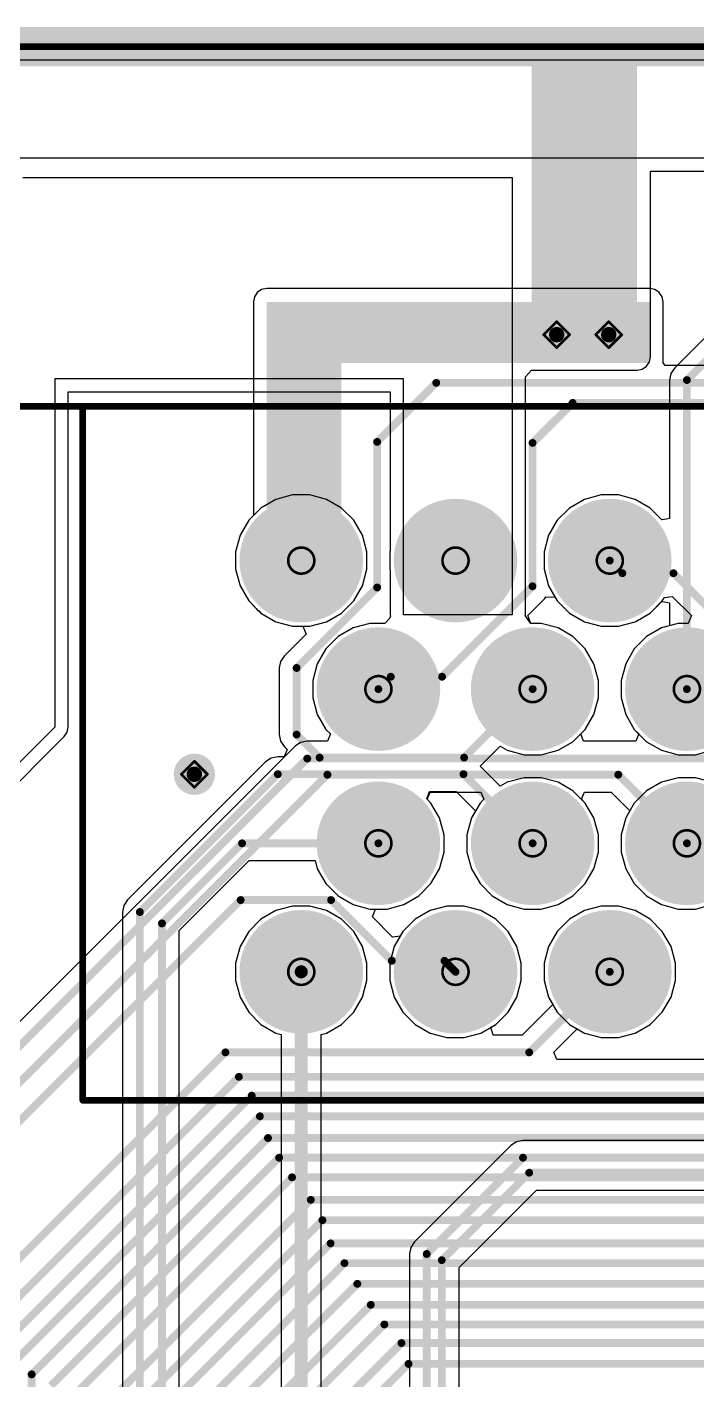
# Model space of a CAD drawing. Header units: inches. Extents: x -31 to 249, y -28 to 261.
# Drawn here: x 9.47 to 22.5, y 62.77 to 89.09 of the extents above; entities that cross this region are included whole.
import ezdxf

# ---------------------------------------------------------------- set-up
doc = ezdxf.new("R2010")
doc.units = ezdxf.units.IN
for name, color, linetype in [('Board Outline', 216, 'Continuous'), ('Bottom Layer', 5, 'Continuous'), ('Bottom Solder', 6, 'Continuous'), ('Drill Drawing', 1, 'Continuous'), ('Mechanical 15', 56, 'Continuous'), ('Multi-Layer', 9, 'Continuous'), ('Pad Holes', 156, 'Continuous'), ('Top Layer', 1, 'Continuous'), ('Top Overlay', 2, 'Continuous'), ('Top Paste', 8, 'Continuous'), ('Top Solder', 216, 'Continuous'), ('Via Holes', 16, 'Continuous')]:
    doc.layers.add(name, color=color, linetype=linetype)

# ---------------------------------------------------------------- blocks, each defined once
blk = doc.blocks.new('CS1C470M_CRD54_9')
at = {"layer": 'Top Layer'}
for points in [[(-3.5, 0.55), (-0.7, 0.55), (-0.7, -0.55), (-3.5, -0.55)], [(0.7, 0.55), (3.5, 0.55), (3.5, -0.55), (0.7, -0.55)]]:
    blk.add_hatch(color=1, dxfattribs=at).paths.add_polyline_path(points)
at = {"layer": 'Top Paste'}
for points in [[(-3.5, 0.55), (-0.7, 0.55), (-0.7, -0.55), (-3.5, -0.55)], [(0.7, 0.55), (3.5, 0.55), (3.5, -0.55), (0.7, -0.55)]]:
    blk.add_hatch(color=8, dxfattribs=at).paths.add_polyline_path(points)
at = {"layer": 'Top Solder'}
for points in [[(-3.551, 0.601), (-0.649, 0.601), (-0.649, -0.601), (-3.551, -0.601)], [(0.649, 0.601), (3.551, 0.601), (3.551, -0.601), (0.649, -0.601)]]:
    blk.add_hatch(color=216, dxfattribs=at).paths.add_polyline_path(points)
at = {"layer": 'Mechanical 15'}
for p, q in [((-1.896, 0.48), (-2.04, 0.48)), ((-2.04, 0.48), (-2.04, -0.48)), ((-1.896, -0.48), (-1.896, 0.48)), ((-1.68, 0.072), (-2.256, 0.072)), ((-2.256, 0.072), (-2.256, -0.072)), ((-1.68, -0.072), (-1.68, 0.072)), ((1.68, 0.072), (2.256, 0.072)), ((1.68, -0.072), (1.68, 0.072)), ((2.256, 0.072), (2.256, -0.072)), ((-2.256, -0.072), (-1.68, -0.072)), ((2.256, -0.072), (1.68, -0.072)), ((-2.04, -0.48), (-1.896, -0.48))]:
    blk.add_line(p, q, dxfattribs=at)
at = {"layer": 'Top Overlay', "const_width": 0.127}
for points in [[(-1.349, 2.649), (-2.659, 1.341)], [(-1.349, 2.649), (2.659, 2.649)], [(2.659, 2.649), (2.659, 0.607)], [(-2.659, 1.341), (-2.659, 0.607)], [(-3.116, 1.194), (-3.116, 0.737)], [(-3.344, 0.965), (-2.887, 0.965)], [(-2.659, -0.607), (-2.659, -1.331)], [(2.649, -0.607), (2.649, -2.619)], [(-2.659, -1.331), (-1.372, -2.619)], [(-1.372, -2.619), (2.649, -2.619)]]:
    blk.add_lwpolyline(points, dxfattribs=at)
at = {"layer": 'Top Overlay', "const_width": 0.0635}
for points in [[(-1.38, 2.649, 1), (-1.317, 2.649, 1)], [(-1.38, 2.649, 1), (-1.317, 2.649, 1)], [(2.628, 2.649, 1), (2.691, 2.649, 1)], [(2.628, 2.649, 1), (2.691, 2.649, 1)], [(-2.691, 1.341, 1), (-2.628, 1.341, 1)], [(-2.691, 1.341, 1), (-2.628, 1.341, 1)], [(-3.148, 1.194, 1), (-3.084, 1.194, 1)], [(-3.376, 0.965, 1), (-3.313, 0.965, 1)], [(-3.148, 0.737, 1), (-3.084, 0.737, 1)], [(-2.919, 0.965, 1), (-2.855, 0.965, 1)], [(-2.691, 0.607, 1), (-2.628, 0.607, 1)], [(2.628, 0.607, 1), (2.691, 0.607, 1)], [(-2.691, -0.607, 1), (-2.628, -0.607, 1)], [(2.617, -0.607, 1), (2.681, -0.607, 1)], [(-2.691, -1.331, 1), (-2.628, -1.331, 1)], [(-2.691, -1.331, 1), (-2.628, -1.331, 1)], [(-1.403, -2.619, 1), (-1.34, -2.619, 1)], [(-1.403, -2.619, 1), (-1.34, -2.619, 1)], [(2.617, -2.619, 1), (2.681, -2.619, 1)], [(2.617, -2.619, 1), (2.681, -2.619, 1)]]:
    blk.add_lwpolyline(points, format="xyb", close=True, dxfattribs=at)
blk = doc.blocks.new('6437288_3_41')
at = {"layer": 'Bottom Layer'}
h = blk.add_hatch(color=5, dxfattribs=at)
edge = h.paths.add_edge_path()
edge.add_arc((22.25, 7.25), 1.1, 0, 360)
h = blk.add_hatch(color=5, dxfattribs=at)
edge = h.paths.add_edge_path()
edge.add_arc((25.25, 7.25), 1.1, 0, 360)
h = blk.add_hatch(color=5, dxfattribs=at)
edge = h.paths.add_edge_path()
edge.add_arc((28.25, 7.25), 1.1, 0, 360)
h = blk.add_hatch(color=5, dxfattribs=at)
edge = h.paths.add_edge_path()
edge.add_arc((20.75, 4.75), 1.1, 0, 360)
h = blk.add_hatch(color=5, dxfattribs=at)
edge = h.paths.add_edge_path()
edge.add_arc((23.75, 4.75), 1.1, 0, 360)
h = blk.add_hatch(color=5, dxfattribs=at)
edge = h.paths.add_edge_path()
edge.add_arc((26.75, 4.75), 1.1, 0, 360)
h = blk.add_hatch(color=5, dxfattribs=at)
edge = h.paths.add_edge_path()
edge.add_arc((20.75, 1.75), 1.1, 0, 360)
h = blk.add_hatch(color=5, dxfattribs=at)
edge = h.paths.add_edge_path()
edge.add_arc((23.75, 1.75), 1.1, 0, 360)
h = blk.add_hatch(color=5, dxfattribs=at)
edge = h.paths.add_edge_path()
edge.add_arc((26.75, 1.75), 1.1, 0, 360)
h = blk.add_hatch(color=5, dxfattribs=at)
edge = h.paths.add_edge_path()
edge.add_arc((22.25, -0.75), 1.1, 0, 360)
h = blk.add_hatch(color=5, dxfattribs=at)
edge = h.paths.add_edge_path()
edge.add_arc((25.25, -0.75), 1.1, 0, 360)
h = blk.add_hatch(color=5, dxfattribs=at)
edge = h.paths.add_edge_path()
edge.add_arc((28.25, -0.75), 1.1, 0, 360)
at = {"layer": 'Bottom Solder'}
h = blk.add_hatch(color=6, dxfattribs=at)
edge = h.paths.add_edge_path()
edge.add_arc((22.25, 7.25), 1.202, 0, 360)
h = blk.add_hatch(color=6, dxfattribs=at)
edge = h.paths.add_edge_path()
edge.add_arc((25.25, 7.25), 1.202, 0, 360)
h = blk.add_hatch(color=6, dxfattribs=at)
edge = h.paths.add_edge_path()
edge.add_arc((28.25, 7.25), 1.202, 0, 360)
h = blk.add_hatch(color=6, dxfattribs=at)
edge = h.paths.add_edge_path()
edge.add_arc((20.75, 4.75), 1.202, 0, 360)
h = blk.add_hatch(color=6, dxfattribs=at)
edge = h.paths.add_edge_path()
edge.add_arc((23.75, 4.75), 1.202, 0, 360)
h = blk.add_hatch(color=6, dxfattribs=at)
edge = h.paths.add_edge_path()
edge.add_arc((26.75, 4.75), 1.202, 0, 360)
h = blk.add_hatch(color=6, dxfattribs=at)
edge = h.paths.add_edge_path()
edge.add_arc((20.75, 1.75), 1.202, 0, 360)
h = blk.add_hatch(color=6, dxfattribs=at)
edge = h.paths.add_edge_path()
edge.add_arc((23.75, 1.75), 1.202, 0, 360)
h = blk.add_hatch(color=6, dxfattribs=at)
edge = h.paths.add_edge_path()
edge.add_arc((26.75, 1.75), 1.202, 0, 360)
h = blk.add_hatch(color=6, dxfattribs=at)
edge = h.paths.add_edge_path()
edge.add_arc((22.25, -0.75), 1.202, 0, 360)
h = blk.add_hatch(color=6, dxfattribs=at)
edge = h.paths.add_edge_path()
edge.add_arc((25.25, -0.75), 1.202, 0, 360)
h = blk.add_hatch(color=6, dxfattribs=at)
edge = h.paths.add_edge_path()
edge.add_arc((28.25, -0.75), 1.202, 0, 360)
at = {"layer": 'Multi-Layer'}
h = blk.add_hatch(color=9, dxfattribs=at)
edge = h.paths.add_edge_path()
edge.add_arc((22.25, 7.25), 1.1, 0, 360)
h = blk.add_hatch(color=9, dxfattribs=at)
edge = h.paths.add_edge_path()
edge.add_arc((25.25, 7.25), 1.1, 0, 360)
h = blk.add_hatch(color=9, dxfattribs=at)
edge = h.paths.add_edge_path()
edge.add_arc((28.25, 7.25), 1.1, 0, 360)
h = blk.add_hatch(color=9, dxfattribs=at)
edge = h.paths.add_edge_path()
edge.add_arc((20.75, 4.75), 1.1, 0, 360)
h = blk.add_hatch(color=9, dxfattribs=at)
edge = h.paths.add_edge_path()
edge.add_arc((23.75, 4.75), 1.1, 0, 360)
h = blk.add_hatch(color=9, dxfattribs=at)
edge = h.paths.add_edge_path()
edge.add_arc((26.75, 4.75), 1.1, 0, 360)
h = blk.add_hatch(color=9, dxfattribs=at)
edge = h.paths.add_edge_path()
edge.add_arc((20.75, 1.75), 1.1, 0, 360)
h = blk.add_hatch(color=9, dxfattribs=at)
edge = h.paths.add_edge_path()
edge.add_arc((23.75, 1.75), 1.1, 0, 360)
h = blk.add_hatch(color=9, dxfattribs=at)
edge = h.paths.add_edge_path()
edge.add_arc((26.75, 1.75), 1.1, 0, 360)
h = blk.add_hatch(color=9, dxfattribs=at)
edge = h.paths.add_edge_path()
edge.add_arc((22.25, -0.75), 1.1, 0, 360)
h = blk.add_hatch(color=9, dxfattribs=at)
edge = h.paths.add_edge_path()
edge.add_arc((25.25, -0.75), 1.1, 0, 360)
h = blk.add_hatch(color=9, dxfattribs=at)
edge = h.paths.add_edge_path()
edge.add_arc((28.25, -0.75), 1.1, 0, 360)
at = {"layer": 'Pad Holes'}
h = blk.add_hatch(color=7, dxfattribs=at)
edge = h.paths.add_edge_path()
edge.add_arc((22.25, 7.25), 0.65, 0, 360)
h = blk.add_hatch(color=7, dxfattribs=at)
edge = h.paths.add_edge_path()
edge.add_arc((25.25, 7.25), 0.65, 0, 360)
h = blk.add_hatch(color=7, dxfattribs=at)
edge = h.paths.add_edge_path()
edge.add_arc((28.25, 7.25), 0.65, 0, 360)
h = blk.add_hatch(color=7, dxfattribs=at)
edge = h.paths.add_edge_path()
edge.add_arc((20.75, 4.75), 0.65, 0, 360)
h = blk.add_hatch(color=7, dxfattribs=at)
edge = h.paths.add_edge_path()
edge.add_arc((23.75, 4.75), 0.65, 0, 360)
h = blk.add_hatch(color=7, dxfattribs=at)
edge = h.paths.add_edge_path()
edge.add_arc((26.75, 4.75), 0.65, 0, 360)
h = blk.add_hatch(color=7, dxfattribs=at)
edge = h.paths.add_edge_path()
edge.add_arc((20.75, 1.75), 0.65, 0, 360)
h = blk.add_hatch(color=7, dxfattribs=at)
edge = h.paths.add_edge_path()
edge.add_arc((23.75, 1.75), 0.65, 0, 360)
h = blk.add_hatch(color=7, dxfattribs=at)
edge = h.paths.add_edge_path()
edge.add_arc((26.75, 1.75), 0.65, 0, 360)
h = blk.add_hatch(color=7, dxfattribs=at)
edge = h.paths.add_edge_path()
edge.add_arc((22.25, -0.75), 0.65, 0, 360)
h = blk.add_hatch(color=7, dxfattribs=at)
edge = h.paths.add_edge_path()
edge.add_arc((25.25, -0.75), 0.65, 0, 360)
h = blk.add_hatch(color=7, dxfattribs=at)
edge = h.paths.add_edge_path()
edge.add_arc((28.25, -0.75), 0.65, 0, 360)
at = {"layer": 'Top Layer'}
h = blk.add_hatch(color=1, dxfattribs=at)
edge = h.paths.add_edge_path()
edge.add_arc((22.25, 7.25), 1.1, 0, 360)
h = blk.add_hatch(color=1, dxfattribs=at)
edge = h.paths.add_edge_path()
edge.add_arc((25.25, 7.25), 1.1, 0, 360)
h = blk.add_hatch(color=1, dxfattribs=at)
edge = h.paths.add_edge_path()
edge.add_arc((28.25, 7.25), 1.1, 0, 360)
h = blk.add_hatch(color=1, dxfattribs=at)
edge = h.paths.add_edge_path()
edge.add_arc((20.75, 4.75), 1.1, 0, 360)
h = blk.add_hatch(color=1, dxfattribs=at)
edge = h.paths.add_edge_path()
edge.add_arc((23.75, 4.75), 1.1, 0, 360)
h = blk.add_hatch(color=1, dxfattribs=at)
edge = h.paths.add_edge_path()
edge.add_arc((26.75, 4.75), 1.1, 0, 360)
h = blk.add_hatch(color=1, dxfattribs=at)
edge = h.paths.add_edge_path()
edge.add_arc((20.75, 1.75), 1.1, 0, 360)
h = blk.add_hatch(color=1, dxfattribs=at)
edge = h.paths.add_edge_path()
edge.add_arc((23.75, 1.75), 1.1, 0, 360)
h = blk.add_hatch(color=1, dxfattribs=at)
edge = h.paths.add_edge_path()
edge.add_arc((26.75, 1.75), 1.1, 0, 360)
h = blk.add_hatch(color=1, dxfattribs=at)
edge = h.paths.add_edge_path()
edge.add_arc((22.25, -0.75), 1.1, 0, 360)
h = blk.add_hatch(color=1, dxfattribs=at)
edge = h.paths.add_edge_path()
edge.add_arc((25.25, -0.75), 1.1, 0, 360)
h = blk.add_hatch(color=1, dxfattribs=at)
edge = h.paths.add_edge_path()
edge.add_arc((28.25, -0.75), 1.1, 0, 360)
at = {"layer": 'Top Solder'}
h = blk.add_hatch(color=216, dxfattribs=at)
edge = h.paths.add_edge_path()
edge.add_arc((22.25, 7.25), 1.202, 0, 360)
h = blk.add_hatch(color=216, dxfattribs=at)
edge = h.paths.add_edge_path()
edge.add_arc((25.25, 7.25), 1.202, 0, 360)
h = blk.add_hatch(color=216, dxfattribs=at)
edge = h.paths.add_edge_path()
edge.add_arc((28.25, 7.25), 1.202, 0, 360)
h = blk.add_hatch(color=216, dxfattribs=at)
edge = h.paths.add_edge_path()
edge.add_arc((20.75, 4.75), 1.202, 0, 360)
h = blk.add_hatch(color=216, dxfattribs=at)
edge = h.paths.add_edge_path()
edge.add_arc((23.75, 4.75), 1.202, 0, 360)
h = blk.add_hatch(color=216, dxfattribs=at)
edge = h.paths.add_edge_path()
edge.add_arc((26.75, 4.75), 1.202, 0, 360)
h = blk.add_hatch(color=216, dxfattribs=at)
edge = h.paths.add_edge_path()
edge.add_arc((20.75, 1.75), 1.202, 0, 360)
h = blk.add_hatch(color=216, dxfattribs=at)
edge = h.paths.add_edge_path()
edge.add_arc((23.75, 1.75), 1.202, 0, 360)
h = blk.add_hatch(color=216, dxfattribs=at)
edge = h.paths.add_edge_path()
edge.add_arc((26.75, 1.75), 1.202, 0, 360)
h = blk.add_hatch(color=216, dxfattribs=at)
edge = h.paths.add_edge_path()
edge.add_arc((22.25, -0.75), 1.202, 0, 360)
h = blk.add_hatch(color=216, dxfattribs=at)
edge = h.paths.add_edge_path()
edge.add_arc((25.25, -0.75), 1.202, 0, 360)
h = blk.add_hatch(color=216, dxfattribs=at)
edge = h.paths.add_edge_path()
edge.add_arc((28.25, -0.75), 1.202, 0, 360)
at = {"layer": 'Top Overlay', "const_width": 0.127}
for points in [[(32.5, 9.75), (-32.5, 9.75)], [(32.5, 9.75), (32.5, -3.75)], [(32.5, -3.75), (-32.5, -3.75)], [(39, -3.75), (32.5, -3.75)], [(35.5, -10.75), (-35.5, -10.75)]]:
    blk.add_lwpolyline(points, dxfattribs=at)
at = {"layer": 'Top Overlay', "const_width": 0.0635}
for points in [[(32.468, 9.75, 1), (32.532, 9.75, 1)], [(32.468, 9.75, 1), (32.532, 9.75, 1)], [(32.468, -3.75, 1), (32.532, -3.75, 1)], [(32.468, -3.75, 1), (32.532, -3.75, 1)], [(32.468, -3.75, 1), (32.532, -3.75, 1)]]:
    blk.add_lwpolyline(points, format="xyb", close=True, dxfattribs=at)

msp = doc.modelspace()

# ---------------------------------------------------------------- hatches: boundary and pattern name
at = {"layer": 'Bottom Layer'}
msp.add_hatch(color=5, dxfattribs=at).paths.add_polyline_path([(19.279, 82.671), (21.332, 82.671), (21.332, 88.417), (19.279, 88.417)])
h = msp.add_hatch(color=5, dxfattribs=at)
edge = h.paths.add_edge_path()
edge.add_arc((19.768, 83.101), 0.3, 0, 360)
h = msp.add_hatch(color=5, dxfattribs=at)
edge = h.paths.add_edge_path()
edge.add_arc((20.781, 83.101), 0.3, 0, 360)
h = msp.add_hatch(color=5, dxfattribs=at)
edge = h.paths.add_edge_path()
edge.add_arc((12.722, 74.549), 0.3, 0, 360)
at = {"layer": 'Bottom Solder'}
h = msp.add_hatch(color=6, dxfattribs=at)
edge = h.paths.add_edge_path()
edge.add_arc((19.768, 83.101), 0.402, 0, 360)
h = msp.add_hatch(color=6, dxfattribs=at)
edge = h.paths.add_edge_path()
edge.add_arc((20.781, 83.101), 0.402, 0, 360)
h = msp.add_hatch(color=6, dxfattribs=at)
edge = h.paths.add_edge_path()
edge.add_arc((12.722, 74.549), 0.402, 0, 360)
at = {"layer": 'Top Layer'}
for points in [[(14.128, 77.928), (15.579, 77.928), (15.579, 83.74), (14.128, 83.74)], [(14.128, 82.551), (21.579, 82.551), (21.579, 83.74), (14.128, 83.74)]]:
    msp.add_hatch(color=1, dxfattribs=at).paths.add_polyline_path(points)
h = msp.add_hatch(color=1, dxfattribs=at)
edge = h.paths.add_edge_path()
edge.add_arc((19.768, 83.101), 0.3, 0, 360)
h = msp.add_hatch(color=1, dxfattribs=at)
edge = h.paths.add_edge_path()
edge.add_arc((20.781, 83.101), 0.3, 0, 360)
h = msp.add_hatch(color=1, dxfattribs=at)
edge = h.paths.add_edge_path()
edge.add_arc((12.722, 74.549), 0.3, 0, 360)
at = {"layer": 'Top Solder'}
h = msp.add_hatch(color=216, dxfattribs=at)
edge = h.paths.add_edge_path()
edge.add_arc((19.768, 83.101), 0.402, 0, 360)
h = msp.add_hatch(color=216, dxfattribs=at)
edge = h.paths.add_edge_path()
edge.add_arc((20.781, 83.101), 0.402, 0, 360)
h = msp.add_hatch(color=216, dxfattribs=at)
edge = h.paths.add_edge_path()
edge.add_arc((12.722, 74.549), 0.402, 0, 360)
at = {"layer": 'Via Holes'}
h = msp.add_hatch(color=7, dxfattribs=at)
edge = h.paths.add_edge_path()
edge.add_arc((19.768, 83.101), 0.15, 0, 360)
h = msp.add_hatch(color=7, dxfattribs=at)
edge = h.paths.add_edge_path()
edge.add_arc((20.781, 83.101), 0.15, 0, 360)
h = msp.add_hatch(color=7, dxfattribs=at)
edge = h.paths.add_edge_path()
edge.add_arc((12.722, 74.549), 0.15, 0, 360)

# ---------------------------------------------------------------- linework, layer by layer
at = {"layer": 'Board Outline', "const_width": 0.762}
msp.add_lwpolyline([(0, 88.705), (135, 88.705)], dxfattribs=at)
at = {"layer": 'Bottom Layer'}
for p, q in [((0.259, 88.446), (121.717, 88.446)), ((38.69, 86.538), (8.911, 86.538)), ((9.383, 86.157), (18.901, 86.157)), ((18.901, 86.157), (18.901, 77.654)), ((21.591, 82.671), (21.591, 86.279)), ((21.591, 86.279), (38.316, 86.279)), ((23.944, 84.337), (22.063, 82.456)), ((21.571, 82.572), (21.591, 82.671)), ((19.16, 82.281), (19.279, 82.413)), ((19.279, 82.413), (21.332, 82.413)), ((21.332, 82.413), (21.431, 82.432)), ((21.431, 82.432), (21.515, 82.488)), ((21.515, 82.488), (21.571, 82.572)), ((22.063, 82.456), (21.99, 82.347)), ((16.787, 82.245), (10.008, 82.245)), ((10.008, 82.245), (10.008, 75.465)), ((16.787, 77.654), (16.787, 82.245)), ((19.16, 77.654), (19.16, 82.281)), ((21.99, 82.347), (21.964, 82.218)), ((21.964, 82.218), (21.964, 79.528)), ((10.267, 75.465), (10.267, 81.986)), ((10.267, 81.986), (16.529, 81.986)), ((16.529, 81.986), (16.529, 78.894)), ((14.308, 79.896), (14.016, 79.728)), ((14.633, 79.983), (14.308, 79.896)), ((14.969, 79.983), (14.633, 79.983)), ((15.294, 79.896), (14.969, 79.983)), ((15.585, 79.728), (15.294, 79.896)), ((20.308, 79.896), (20.016, 79.728)), ((20.633, 79.983), (20.308, 79.896)), ((20.969, 79.983), (20.633, 79.983)), ((21.294, 79.896), (20.969, 79.983)), ((21.585, 79.728), (21.294, 79.896)), ((13.778, 79.49), (13.61, 79.199)), ((14.016, 79.728), (13.778, 79.49)), ((15.823, 79.49), (15.585, 79.728)), ((15.992, 79.199), (15.823, 79.49)), ((19.778, 79.49), (19.61, 79.199)), ((20.016, 79.728), (19.778, 79.49)), ((21.812, 79.502), (21.585, 79.728)), ((21.903, 79.512), (21.812, 79.502)), ((21.964, 79.528), (21.903, 79.512)), ((13.61, 79.199), (13.523, 78.874)), ((16.079, 78.874), (15.992, 79.199)), ((19.61, 79.199), (19.523, 78.874)), ((13.523, 78.874), (13.523, 78.537)), ((16.079, 78.537), (16.079, 78.874)), ((16.529, 78.894), (16.523, 78.874)), ((16.523, 78.874), (16.523, 78.537)), ((19.523, 78.874), (19.523, 78.537)), ((13.523, 78.537), (13.61, 78.212)), ((15.992, 78.212), (16.079, 78.537)), ((16.523, 78.537), (16.529, 78.517)), ((16.529, 78.517), (16.529, 77.654)), ((19.523, 78.537), (19.61, 78.212)), ((13.61, 78.212), (13.778, 77.921)), ((15.823, 77.921), (15.992, 78.212)), ((19.61, 78.212), (19.778, 77.921)), ((13.778, 77.921), (14.016, 77.683)), ((15.585, 77.683), (15.823, 77.921)), ((19.778, 77.921), (20.016, 77.683)), ((21.585, 77.683), (21.812, 77.909)), ((21.812, 77.909), (21.903, 77.9)), ((14.016, 77.683), (14.308, 77.515)), ((15.294, 77.515), (15.585, 77.683)), ((16.529, 77.654), (16.535, 77.624)), ((18.901, 77.654), (16.787, 77.654)), ((19.156, 77.636), (19.16, 77.654)), ((20.016, 77.683), (20.308, 77.515)), ((21.294, 77.515), (21.585, 77.683)), ((21.903, 77.9), (21.964, 77.883)), ((21.964, 77.883), (21.964, 77.438)), ((14.308, 77.515), (14.633, 77.428)), ((14.633, 77.428), (14.969, 77.428)), ((14.969, 77.428), (15.294, 77.515)), ((15.808, 77.396), (15.516, 77.228)), ((16.133, 77.483), (15.808, 77.396)), ((16.419, 77.483), (16.133, 77.483)), ((16.435, 77.492), (16.419, 77.483)), ((16.515, 77.582), (16.435, 77.492)), ((16.535, 77.624), (16.515, 77.582)), ((19.256, 77.491), (19.156, 77.636)), ((19.269, 77.483), (19.256, 77.491)), ((19.469, 77.483), (19.269, 77.483)), ((19.794, 77.396), (19.469, 77.483)), ((20.085, 77.228), (19.794, 77.396)), ((20.308, 77.515), (20.633, 77.428)), ((20.633, 77.428), (20.969, 77.428)), ((20.969, 77.428), (21.294, 77.515)), ((21.808, 77.396), (21.516, 77.228)), ((21.964, 77.438), (21.808, 77.396)), ((15.516, 77.228), (15.278, 76.99)), ((20.323, 76.99), (20.085, 77.228)), ((21.516, 77.228), (21.278, 76.99)), ((15.278, 76.99), (15.11, 76.699)), ((20.492, 76.699), (20.323, 76.99)), ((21.278, 76.99), (21.11, 76.699)), ((15.11, 76.699), (15.023, 76.374)), ((20.579, 76.374), (20.492, 76.699)), ((21.11, 76.699), (21.023, 76.374)), ((15.023, 76.374), (15.023, 76.037)), ((20.579, 76.037), (20.579, 76.374)), ((21.023, 76.374), (21.023, 76.037)), ((15.023, 76.037), (15.11, 75.712)), ((20.492, 75.712), (20.579, 76.037)), ((21.023, 76.037), (21.11, 75.712)), ((15.11, 75.712), (15.278, 75.421)), ((20.323, 75.421), (20.492, 75.712)), ((21.11, 75.712), (21.278, 75.421)), ((10.008, 75.465), (5.004, 70.462)), ((5.263, 70.354), (10.191, 75.282)), ((10.191, 75.282), (10.247, 75.366)), ((10.247, 75.366), (10.267, 75.465)), ((15.278, 75.421), (15.367, 75.333)), ((15.367, 75.333), (15.308, 75.192)), ((20.235, 75.333), (20.323, 75.421)), ((20.293, 75.192), (20.235, 75.333)), ((21.278, 75.421), (21.367, 75.333)), ((21.367, 75.333), (21.308, 75.192)), ((14.68, 75.093), (6.47, 66.883)), ((14.789, 75.166), (14.68, 75.093)), ((14.918, 75.192), (14.789, 75.166)), ((15.308, 75.192), (14.918, 75.192)), ((21.308, 75.192), (20.293, 75.192)), ((17.25, 74.063), (17.309, 74.204)), ((17.323, 73.99), (17.25, 74.063)), ((17.309, 74.204), (18.293, 74.204)), ((17.492, 73.699), (17.323, 73.99)), ((18.278, 73.99), (18.11, 73.699)), ((18.351, 74.063), (18.278, 73.99)), ((18.293, 74.204), (18.351, 74.063)), ((20.25, 74.063), (20.309, 74.204)), ((20.323, 73.99), (20.25, 74.063)), ((20.309, 74.204), (20.826, 74.204)), ((20.492, 73.699), (20.323, 73.99)), ((20.826, 74.204), (21.191, 73.839)), ((17.579, 73.374), (17.492, 73.699)), ((18.11, 73.699), (18.023, 73.374)), ((20.579, 73.374), (20.492, 73.699)), ((21.11, 73.699), (21.023, 73.374)), ((21.191, 73.839), (21.11, 73.699)), ((17.579, 73.037), (17.579, 73.374)), ((18.023, 73.374), (18.023, 73.037)), ((20.579, 73.037), (20.579, 73.374)), ((21.023, 73.374), (21.023, 73.037)), ((17.492, 72.712), (17.579, 73.037)), ((18.023, 73.037), (18.11, 72.712)), ((20.492, 72.712), (20.579, 73.037)), ((21.023, 73.037), (21.11, 72.712)), ((17.323, 72.421), (17.492, 72.712)), ((18.11, 72.712), (18.278, 72.421)), ((20.323, 72.421), (20.492, 72.712)), ((21.11, 72.712), (21.278, 72.421)), ((17.085, 72.183), (17.323, 72.421)), ((18.278, 72.421), (18.516, 72.183)), ((20.085, 72.183), (20.323, 72.421)), ((21.278, 72.421), (21.516, 72.183)), ((16.794, 72.015), (17.085, 72.183)), ((18.516, 72.183), (18.808, 72.015)), ((19.794, 72.015), (20.085, 72.183)), ((21.516, 72.183), (21.808, 72.015)), ((16.184, 71.775), (16.247, 71.928)), ((16.247, 71.928), (16.469, 71.928)), ((16.469, 71.928), (16.794, 72.015)), ((17.308, 71.896), (17.016, 71.728)), ((17.633, 71.983), (17.308, 71.896)), ((17.969, 71.983), (17.633, 71.983)), ((18.294, 71.896), (17.969, 71.983)), ((18.585, 71.728), (18.294, 71.896)), ((18.808, 72.015), (19.133, 71.928)), ((19.133, 71.928), (19.469, 71.928)), ((19.469, 71.928), (19.794, 72.015)), ((20.308, 71.896), (20.016, 71.728)), ((20.633, 71.983), (20.308, 71.896)), ((20.969, 71.983), (20.633, 71.983)), ((21.294, 71.896), (20.969, 71.983)), ((21.585, 71.728), (21.294, 71.896)), ((21.808, 72.015), (22.133, 71.928)), ((22.133, 71.928), (22.469, 71.928)), ((22.469, 71.928), (22.794, 72.015)), ((16.577, 71.383), (16.184, 71.775)), ((17.016, 71.728), (16.778, 71.49)), ((18.823, 71.49), (18.585, 71.728)), ((20.016, 71.728), (19.778, 71.49)), ((21.823, 71.49), (21.585, 71.728)), ((16.728, 71.402), (16.577, 71.383)), ((16.778, 71.49), (16.728, 71.402)), ((18.992, 71.199), (18.823, 71.49)), ((19.778, 71.49), (19.61, 71.199)), ((21.992, 71.199), (21.823, 71.49)), ((19.079, 70.874), (18.992, 71.199)), ((19.61, 71.199), (19.523, 70.874)), ((22.079, 70.874), (21.992, 71.199)), ((19.079, 70.537), (19.079, 70.874)), ((19.523, 70.874), (19.523, 70.537)), ((22.079, 70.537), (22.079, 70.874)), ((18.992, 70.212), (19.079, 70.537)), ((19.523, 70.537), (19.61, 70.212)), ((21.992, 70.212), (22.079, 70.537)), ((18.823, 69.921), (18.992, 70.212)), ((19.691, 70.072), (19.095, 69.476)), ((19.61, 70.212), (19.691, 70.072)), ((21.823, 69.921), (21.992, 70.212)), ((18.585, 69.683), (18.823, 69.921)), ((21.585, 69.683), (21.823, 69.921)), ((18.49, 69.628), (18.585, 69.683)), ((18.531, 69.476), (18.49, 69.628)), ((19.712, 69.141), (20.167, 69.596)), ((20.167, 69.596), (20.308, 69.515)), ((20.308, 69.515), (20.633, 69.428)), ((20.969, 69.428), (21.294, 69.515)), ((21.294, 69.515), (21.585, 69.683)), ((19.095, 69.476), (18.531, 69.476)), ((20.633, 69.428), (20.969, 69.428)), ((19.77, 69), (19.712, 69.141)), ((33.451, 69), (19.77, 69))]:
    msp.add_line(p, q, dxfattribs=at)
at = {"layer": 'Bottom Layer', "const_width": 0.152}
for points in [[(22.301, 82.218), (24.182, 84.099)], [(22.301, 76.206), (22.301, 82.218)], [(6.708, 66.645), (14.918, 74.855)], [(14.918, 74.855), (23.651, 74.855)], [(7.12, 66.351), (15.309, 74.541)], [(15.309, 74.541), (20.966, 74.541)], [(20.966, 74.541), (22.301, 73.206)], [(7.554, 66.034), (13.622, 72.102)], [(13.622, 72.102), (15.381, 72.102)], [(15.381, 72.102), (16.561, 70.921)], [(16.561, 70.921), (17.585, 70.921)], [(17.585, 70.921), (17.801, 70.706)], [(19.234, 69.139), (20.801, 70.706)], [(7.979, 63.792), (13.326, 69.139)], [(13.326, 69.139), (19.234, 69.139)], [(8.398, 63.473), (13.588, 68.663)], [(13.588, 68.663), (33.591, 68.663)], [(8.793, 63.252), (13.838, 68.297)], [(13.838, 68.297), (33.784, 68.297)], [(9.17, 63.069), (13.996, 67.895)], [(13.996, 67.895), (33.947, 67.895)], [(9.557, 62.875), (14.154, 67.472)], [(14.154, 67.472), (34.093, 67.472)], [(9.933, 62.652), (14.37, 67.09)], [(14.37, 67.09), (34.285, 67.09)], [(10.33, 62.416), (14.622, 66.708)], [(14.622, 66.708), (34.501, 66.708)], [(10.86, 62.145), (14.985, 66.27)], [(14.985, 66.27), (45.865, 66.27)], [(11.248, 61.91), (15.212, 65.874)], [(15.212, 65.874), (48.47, 65.874)], [(11.636, 61.687), (15.371, 65.423)], [(15.371, 65.423), (50.226, 65.423)], [(12.02, 61.418), (15.64, 65.038)], [(15.64, 65.038), (50.634, 65.038)], [(12.385, 61.13), (15.891, 64.636)], [(15.891, 64.636), (52.433, 64.636)], [(12.799, 60.874), (16.153, 64.229)], [(16.153, 64.229), (52.824, 64.229)], [(13.204, 60.633), (16.417, 63.846)], [(16.417, 63.846), (55.441, 63.846)], [(13.646, 60.381), (16.749, 63.484)], [(16.749, 63.484), (58.079, 63.484)], [(9.557, 19.267), (9.557, 62.875)], [(14.069, 60.26), (16.886, 63.078)], [(16.886, 63.078), (60.673, 63.078)]]:
    msp.add_lwpolyline(points, dxfattribs=at)
at = {"layer": 'Bottom Layer', "const_width": 0.0762}
for points in [[(22.263, 82.218, 1), (22.339, 82.218, 1)], [(22.263, 82.218, 1), (22.339, 82.218, 1)], [(22.263, 76.206, 1), (22.339, 76.206, 1)], [(14.88, 74.855, 1), (14.956, 74.855, 1)], [(14.88, 74.855, 1), (14.956, 74.855, 1)], [(15.271, 74.541, 1), (15.348, 74.541, 1)], [(15.271, 74.541, 1), (15.348, 74.541, 1)], [(20.928, 74.541, 1), (21.004, 74.541, 1)], [(20.928, 74.541, 1), (21.004, 74.541, 1)], [(22.263, 73.206, 1), (22.339, 73.206, 1)], [(13.584, 72.102, 1), (13.66, 72.102, 1)], [(13.584, 72.102, 1), (13.66, 72.102, 1)], [(15.343, 72.102, 1), (15.419, 72.102, 1)], [(15.343, 72.102, 1), (15.419, 72.102, 1)], [(16.523, 70.921, 1), (16.6, 70.921, 1)], [(16.523, 70.921, 1), (16.6, 70.921, 1)], [(17.547, 70.921, 1), (17.623, 70.921, 1)], [(17.547, 70.921, 1), (17.623, 70.921, 1)], [(17.763, 70.706, 1), (17.839, 70.706, 1)], [(20.763, 70.706, 1), (20.839, 70.706, 1)], [(13.288, 69.139, 1), (13.364, 69.139, 1)], [(13.288, 69.139, 1), (13.364, 69.139, 1)], [(19.196, 69.139, 1), (19.272, 69.139, 1)], [(19.196, 69.139, 1), (19.272, 69.139, 1)], [(13.55, 68.663, 1), (13.626, 68.663, 1)], [(13.55, 68.663, 1), (13.626, 68.663, 1)], [(13.8, 68.297, 1), (13.876, 68.297, 1)], [(13.8, 68.297, 1), (13.876, 68.297, 1)], [(13.958, 67.895, 1), (14.034, 67.895, 1)], [(13.958, 67.895, 1), (14.034, 67.895, 1)], [(14.115, 67.472, 1), (14.192, 67.472, 1)], [(14.115, 67.472, 1), (14.192, 67.472, 1)], [(14.332, 67.09, 1), (14.408, 67.09, 1)], [(14.332, 67.09, 1), (14.408, 67.09, 1)], [(14.584, 66.708, 1), (14.66, 66.708, 1)], [(14.584, 66.708, 1), (14.66, 66.708, 1)], [(14.947, 66.27, 1), (15.023, 66.27, 1)], [(14.947, 66.27, 1), (15.023, 66.27, 1)], [(15.174, 65.874, 1), (15.25, 65.874, 1)], [(15.174, 65.874, 1), (15.25, 65.874, 1)], [(15.333, 65.423, 1), (15.409, 65.423, 1)], [(15.333, 65.423, 1), (15.409, 65.423, 1)], [(15.602, 65.038, 1), (15.678, 65.038, 1)], [(15.602, 65.038, 1), (15.678, 65.038, 1)], [(15.853, 64.636, 1), (15.929, 64.636, 1)], [(15.853, 64.636, 1), (15.929, 64.636, 1)], [(16.115, 64.229, 1), (16.191, 64.229, 1)], [(16.115, 64.229, 1), (16.191, 64.229, 1)], [(16.379, 63.846, 1), (16.455, 63.846, 1)], [(16.379, 63.846, 1), (16.455, 63.846, 1)], [(16.711, 63.484, 1), (16.787, 63.484, 1)], [(16.711, 63.484, 1), (16.787, 63.484, 1)], [(9.519, 62.875, 1), (9.596, 62.875, 1)], [(9.519, 62.875, 1), (9.596, 62.875, 1)], [(16.848, 63.078, 1), (16.925, 63.078, 1)], [(16.848, 63.078, 1), (16.925, 63.078, 1)]]:
    msp.add_lwpolyline(points, format="xyb", close=True, dxfattribs=at)
at = {"layer": 'Drill Drawing', "const_width": 0.0508}
for points in [[(19.514, 83.101), (19.768, 83.355)], [(19.768, 83.355), (20.022, 83.101)], [(20.527, 83.101), (20.781, 83.355)], [(20.781, 83.355), (21.035, 83.101)], [(19.514, 83.101), (19.768, 82.847)], [(19.768, 82.847), (20.022, 83.101)], [(20.527, 83.101), (20.781, 82.847)], [(20.781, 82.847), (21.035, 83.101)], [(12.468, 74.549), (12.722, 74.803)], [(12.722, 74.803), (12.976, 74.549)], [(12.468, 74.549), (12.722, 74.295)], [(12.722, 74.295), (12.976, 74.549)]]:
    msp.add_lwpolyline(points, dxfattribs=at)
at = {"layer": 'Drill Drawing'}
for points, const_width in [([(19.755, 83.355, 1), (19.781, 83.355, 1)], 0.0254), ([(19.755, 83.355, 1), (19.781, 83.355, 1)], 0.0254), ([(20.769, 83.355, 1), (20.794, 83.355, 1)], 0.0254), ([(20.769, 83.355, 1), (20.794, 83.355, 1)], 0.0254), ([(19.501, 83.101, 1), (19.527, 83.101, 1)], 0.0254), ([(19.501, 83.101, 1), (19.527, 83.101, 1)], 0.0254), ([(20.009, 83.101, 1), (20.035, 83.101, 1)], 0.0254), ([(20.009, 83.101, 1), (20.035, 83.101, 1)], 0.0254), ([(20.515, 83.101, 1), (20.54, 83.101, 1)], 0.0254), ([(20.515, 83.101, 1), (20.54, 83.101, 1)], 0.0254), ([(21.023, 83.101, 1), (21.048, 83.101, 1)], 0.0254), ([(21.023, 83.101, 1), (21.048, 83.101, 1)], 0.0254), ([(19.755, 82.847, 1), (19.781, 82.847, 1)], 0.0254), ([(19.755, 82.847, 1), (19.781, 82.847, 1)], 0.0254), ([(20.769, 82.847, 1), (20.794, 82.847, 1)], 0.0254), ([(20.769, 82.847, 1), (20.794, 82.847, 1)], 0.0254), ([(15.055, 78.706, 1), (14.547, 78.706, 1)], 0.0508), ([(18.055, 78.706, 1), (17.547, 78.706, 1)], 0.0508), ([(21.055, 78.706, 1), (20.547, 78.706, 1)], 0.0508), ([(14.534, 78.706, 1), (14.56, 78.706, 1)], 0.0254), ([(15.042, 78.706, 1), (15.068, 78.706, 1)], 0.0254), ([(17.534, 78.706, 1), (17.56, 78.706, 1)], 0.0254), ([(18.042, 78.706, 1), (18.068, 78.706, 1)], 0.0254), ([(20.534, 78.706, 1), (20.56, 78.706, 1)], 0.0254), ([(21.042, 78.706, 1), (21.068, 78.706, 1)], 0.0254), ([(16.555, 76.206, 1), (16.047, 76.206, 1)], 0.0508), ([(19.555, 76.206, 1), (19.047, 76.206, 1)], 0.0508), ([(22.555, 76.206, 1), (22.047, 76.206, 1)], 0.0508), ([(16.034, 76.206, 1), (16.06, 76.206, 1)], 0.0254), ([(16.542, 76.206, 1), (16.568, 76.206, 1)], 0.0254), ([(19.034, 76.206, 1), (19.06, 76.206, 1)], 0.0254), ([(19.542, 76.206, 1), (19.568, 76.206, 1)], 0.0254), ([(22.034, 76.206, 1), (22.06, 76.206, 1)], 0.0254), ([(12.709, 74.803, 1), (12.734, 74.803, 1)], 0.0254), ([(12.709, 74.803, 1), (12.734, 74.803, 1)], 0.0254), ([(12.455, 74.549, 1), (12.48, 74.549, 1)], 0.0254), ([(12.455, 74.549, 1), (12.48, 74.549, 1)], 0.0254), ([(12.963, 74.549, 1), (12.988, 74.549, 1)], 0.0254), ([(12.963, 74.549, 1), (12.988, 74.549, 1)], 0.0254), ([(12.709, 74.295, 1), (12.734, 74.295, 1)], 0.0254), ([(12.709, 74.295, 1), (12.734, 74.295, 1)], 0.0254), ([(16.555, 73.206, 1), (16.047, 73.206, 1)], 0.0508), ([(19.555, 73.206, 1), (19.047, 73.206, 1)], 0.0508), ([(22.555, 73.206, 1), (22.047, 73.206, 1)], 0.0508), ([(16.034, 73.206, 1), (16.06, 73.206, 1)], 0.0254), ([(16.542, 73.206, 1), (16.568, 73.206, 1)], 0.0254), ([(19.034, 73.206, 1), (19.06, 73.206, 1)], 0.0254), ([(19.542, 73.206, 1), (19.568, 73.206, 1)], 0.0254), ([(22.034, 73.206, 1), (22.06, 73.206, 1)], 0.0254), ([(15.055, 70.706, 1), (14.547, 70.706, 1)], 0.0508), ([(18.055, 70.706, 1), (17.547, 70.706, 1)], 0.0508), ([(21.055, 70.706, 1), (20.547, 70.706, 1)], 0.0508), ([(14.534, 70.706, 1), (14.56, 70.706, 1)], 0.0254), ([(15.042, 70.706, 1), (15.068, 70.706, 1)], 0.0254), ([(17.534, 70.706, 1), (17.56, 70.706, 1)], 0.0254), ([(18.042, 70.706, 1), (18.068, 70.706, 1)], 0.0254), ([(20.534, 70.706, 1), (20.56, 70.706, 1)], 0.0254), ([(21.042, 70.706, 1), (21.068, 70.706, 1)], 0.0254)]:
    msp.add_lwpolyline(points, format="xyb", close=True, dxfattribs=dict(at, const_width=const_width))
at = {"layer": 'Top Layer'}
for p, q in [((0.259, 88.446), (134.741, 88.446)), ((14.029, 83.979), (13.945, 83.923)), ((14.128, 83.999), (14.029, 83.979)), ((21.579, 83.999), (14.128, 83.999)), ((21.678, 83.979), (21.579, 83.999)), ((21.762, 83.923), (21.678, 83.979)), ((13.889, 83.839), (13.869, 83.74)), ((13.869, 83.74), (13.869, 82.551)), ((13.945, 83.923), (13.889, 83.839)), ((21.818, 83.839), (21.762, 83.923)), ((21.838, 83.74), (21.818, 83.839)), ((21.838, 82.551), (21.838, 83.74)), ((13.869, 82.551), (13.869, 79.581)), ((21.879, 82.501), (21.838, 82.551)), ((27.774, 82.501), (21.879, 82.501)), ((13.778, 79.49), (13.61, 79.199)), ((13.869, 79.581), (13.778, 79.49)), ((13.61, 79.199), (13.523, 78.874)), ((13.523, 78.874), (13.523, 78.537)), ((13.523, 78.537), (13.61, 78.212)), ((13.61, 78.212), (13.778, 77.921)), ((13.778, 77.921), (13.926, 77.773)), ((19.205, 77.636), (19.537, 77.968)), ((19.537, 77.968), (19.558, 77.999)), ((19.558, 77.999), (19.737, 77.993)), ((19.737, 77.993), (19.778, 77.921)), ((19.778, 77.921), (20.016, 77.683)), ((21.585, 77.683), (21.823, 77.921)), ((21.823, 77.921), (21.863, 77.99)), ((21.863, 77.99), (22.015, 78.01)), ((22.015, 78.01), (22.389, 77.636)), ((13.926, 77.773), (13.945, 77.745)), ((13.945, 77.745), (13.974, 77.726)), ((13.974, 77.726), (14.016, 77.683)), ((14.016, 77.683), (14.308, 77.515)), ((20.016, 77.683), (20.308, 77.515)), ((21.294, 77.515), (21.585, 77.683)), ((14.308, 77.515), (14.633, 77.428)), ((14.633, 77.428), (14.829, 77.428)), ((14.829, 77.428), (14.893, 77.275)), ((19.268, 77.483), (19.205, 77.636)), ((19.469, 77.483), (19.268, 77.483)), ((19.794, 77.396), (19.469, 77.483)), ((20.085, 77.228), (19.794, 77.396)), ((20.308, 77.515), (20.633, 77.428)), ((20.633, 77.428), (20.969, 77.428)), ((20.969, 77.428), (21.294, 77.515)), ((21.808, 77.396), (21.516, 77.228)), ((22.133, 77.483), (21.808, 77.396)), ((22.326, 77.483), (22.133, 77.483)), ((22.389, 77.636), (22.326, 77.483)), ((14.893, 77.275), (14.472, 76.855)), ((20.323, 76.99), (20.085, 77.228)), ((21.516, 77.228), (21.278, 76.99)), ((14.472, 76.855), (14.399, 76.746)), ((20.492, 76.699), (20.323, 76.99)), ((21.278, 76.99), (21.11, 76.699)), ((14.399, 76.746), (14.374, 76.617)), ((14.374, 76.617), (14.374, 75.321)), ((20.579, 76.374), (20.492, 76.699)), ((21.11, 76.699), (21.023, 76.374)), ((20.579, 76.037), (20.579, 76.374)), ((21.023, 76.374), (21.023, 76.037)), ((20.492, 75.712), (20.579, 76.037)), ((21.023, 76.037), (21.11, 75.712)), ((20.323, 75.421), (20.492, 75.712)), ((21.11, 75.712), (21.278, 75.421)), ((14.374, 75.321), (14.399, 75.192)), ((20.085, 75.183), (20.323, 75.421)), ((21.278, 75.421), (21.516, 75.183)), ((14.399, 75.192), (14.472, 75.083)), ((14.527, 75.028), (14.468, 74.888)), ((14.472, 75.083), (14.527, 75.028)), ((18.277, 74.706), (18.667, 75.096)), ((18.667, 75.096), (18.808, 75.015)), ((18.808, 75.015), (19.133, 74.928)), ((19.469, 74.928), (19.794, 75.015)), ((19.794, 75.015), (20.085, 75.183)), ((21.516, 75.183), (21.808, 75.015)), ((21.808, 75.015), (22.133, 74.928)), ((22.469, 74.928), (22.794, 75.015)), ((14.105, 74.789), (11.424, 72.107)), ((14.215, 74.862), (14.105, 74.789)), ((14.344, 74.888), (14.215, 74.862)), ((14.468, 74.888), (14.344, 74.888)), ((19.133, 74.928), (19.469, 74.928)), ((22.133, 74.928), (22.469, 74.928)), ((18.667, 74.315), (18.277, 74.706)), ((18.808, 74.396), (18.667, 74.315)), ((19.133, 74.483), (18.808, 74.396)), ((19.469, 74.483), (19.133, 74.483)), ((19.794, 74.396), (19.469, 74.483)), ((20.085, 74.228), (19.794, 74.396)), ((20.323, 73.99), (20.085, 74.228)), ((21.516, 74.228), (21.278, 73.99)), ((21.808, 74.396), (21.516, 74.228)), ((22.133, 74.483), (21.808, 74.396)), ((22.469, 74.483), (22.133, 74.483)), ((22.794, 74.396), (22.469, 74.483)), ((17.24, 74.073), (17.298, 74.214)), ((17.323, 73.99), (17.24, 74.073)), ((17.298, 74.214), (17.816, 74.214)), ((17.492, 73.699), (17.323, 73.99)), ((17.816, 74.214), (18.191, 73.839)), ((20.492, 73.699), (20.323, 73.99)), ((21.278, 73.99), (21.11, 73.699)), ((17.579, 73.374), (17.492, 73.699)), ((18.11, 73.699), (18.023, 73.374)), ((18.191, 73.839), (18.11, 73.699)), ((20.579, 73.374), (20.492, 73.699)), ((21.11, 73.699), (21.023, 73.374)), ((17.579, 73.037), (17.579, 73.374)), ((18.023, 73.374), (18.023, 73.037)), ((20.579, 73.037), (20.579, 73.374)), ((21.023, 73.374), (21.023, 73.037)), ((17.492, 72.712), (17.579, 73.037)), ((18.023, 73.037), (18.11, 72.712)), ((20.492, 72.712), (20.579, 73.037)), ((21.023, 73.037), (21.11, 72.712)), ((12.428, 71.509), (13.788, 72.869)), ((13.788, 72.869), (15.068, 72.869)), ((15.068, 72.869), (15.11, 72.712)), ((15.11, 72.712), (15.278, 72.421)), ((17.323, 72.421), (17.492, 72.712)), ((18.11, 72.712), (18.278, 72.421)), ((20.323, 72.421), (20.492, 72.712)), ((21.11, 72.712), (21.278, 72.421)), ((15.278, 72.421), (15.516, 72.183)), ((17.085, 72.183), (17.323, 72.421)), ((18.278, 72.421), (18.516, 72.183)), ((20.085, 72.183), (20.323, 72.421)), ((21.278, 72.421), (21.516, 72.183)), ((15.516, 72.183), (15.808, 72.015)), ((16.794, 72.015), (17.085, 72.183)), ((18.516, 72.183), (18.808, 72.015)), ((19.794, 72.015), (20.085, 72.183)), ((21.516, 72.183), (21.808, 72.015)), ((11.351, 71.998), (11.325, 71.869)), ((11.325, 71.869), (11.325, 15.88)), ((11.424, 72.107), (11.351, 71.998)), ((14.308, 71.896), (14.016, 71.728)), ((14.633, 71.983), (14.308, 71.896)), ((14.969, 71.983), (14.633, 71.983)), ((15.294, 71.896), (14.969, 71.983)), ((15.585, 71.728), (15.294, 71.896)), ((15.808, 72.015), (16.133, 71.928)), ((16.133, 71.928), (16.469, 71.928)), ((16.469, 71.928), (16.794, 72.015)), ((17.308, 71.896), (17.016, 71.728)), ((17.633, 71.983), (17.308, 71.896)), ((17.969, 71.983), (17.633, 71.983)), ((18.294, 71.896), (17.969, 71.983)), ((18.585, 71.728), (18.294, 71.896)), ((18.808, 72.015), (19.133, 71.928)), ((19.133, 71.928), (19.469, 71.928)), ((19.469, 71.928), (19.794, 72.015)), ((20.308, 71.896), (20.016, 71.728)), ((20.633, 71.983), (20.308, 71.896)), ((20.969, 71.983), (20.633, 71.983)), ((21.294, 71.896), (20.969, 71.983)), ((21.585, 71.728), (21.294, 71.896)), ((21.808, 72.015), (22.133, 71.928)), ((22.133, 71.928), (22.469, 71.928)), ((22.469, 71.928), (22.794, 72.015)), ((14.016, 71.728), (13.778, 71.49)), ((15.823, 71.49), (15.585, 71.728)), ((17.016, 71.728), (16.778, 71.49)), ((18.823, 71.49), (18.585, 71.728)), ((20.016, 71.728), (19.778, 71.49)), ((21.823, 71.49), (21.585, 71.728)), ((12.428, 16.179), (12.428, 71.509)), ((13.778, 71.49), (13.61, 71.199)), ((15.992, 71.199), (15.823, 71.49)), ((16.778, 71.49), (16.61, 71.199)), ((18.992, 71.199), (18.823, 71.49)), ((19.778, 71.49), (19.61, 71.199)), ((21.992, 71.199), (21.823, 71.49)), ((13.61, 71.199), (13.523, 70.874)), ((16.079, 70.874), (15.992, 71.199)), ((16.61, 71.199), (16.523, 70.874)), ((19.079, 70.874), (18.992, 71.199)), ((19.61, 71.199), (19.523, 70.874)), ((22.079, 70.874), (21.992, 71.199)), ((13.523, 70.874), (13.523, 70.537)), ((16.079, 70.537), (16.079, 70.874)), ((16.523, 70.874), (16.523, 70.537)), ((19.079, 70.537), (19.079, 70.874)), ((19.523, 70.874), (19.523, 70.537)), ((22.079, 70.537), (22.079, 70.874)), ((13.523, 70.537), (13.61, 70.212)), ((15.992, 70.212), (16.079, 70.537)), ((16.523, 70.537), (16.61, 70.212)), ((18.992, 70.212), (19.079, 70.537)), ((19.523, 70.537), (19.61, 70.212)), ((21.992, 70.212), (22.079, 70.537)), ((13.61, 70.212), (13.778, 69.921)), ((15.823, 69.921), (15.992, 70.212)), ((16.61, 70.212), (16.778, 69.921)), ((18.823, 69.921), (18.992, 70.212)), ((19.61, 70.212), (19.778, 69.921)), ((21.823, 69.921), (21.992, 70.212)), ((13.778, 69.921), (14.016, 69.683)), ((15.585, 69.683), (15.823, 69.921)), ((16.778, 69.921), (17.016, 69.683)), ((18.585, 69.683), (18.823, 69.921)), ((19.778, 69.921), (20.016, 69.683)), ((21.585, 69.683), (21.823, 69.921)), ((14.016, 69.683), (14.308, 69.515)), ((14.308, 69.515), (14.412, 69.487)), ((14.412, 69.487), (14.412, 59.595)), ((15.189, 69.487), (15.294, 69.515)), ((15.189, 59.756), (15.189, 69.487)), ((15.294, 69.515), (15.585, 69.683)), ((17.016, 69.683), (17.308, 69.515)), ((17.308, 69.515), (17.633, 69.428)), ((17.969, 69.428), (18.294, 69.515)), ((18.294, 69.515), (18.585, 69.683)), ((20.016, 69.683), (20.308, 69.515)), ((20.308, 69.515), (20.633, 69.428)), ((20.969, 69.428), (21.294, 69.515)), ((21.294, 69.515), (21.585, 69.683)), ((17.633, 69.428), (17.969, 69.428)), ((20.633, 69.428), (20.969, 69.428)), ((18.984, 67.401), (18.875, 67.328)), ((19.113, 67.426), (18.984, 67.401)), ((24.414, 67.426), (19.113, 67.426)), ((18.875, 67.328), (17.003, 65.455)), ((17.87, 64.957), (19.374, 66.461)), ((19.374, 66.461), (24.674, 66.461)), ((16.93, 65.346), (16.904, 65.217)), ((17.003, 65.455), (16.93, 65.346)), ((16.904, 65.217), (16.904, 56.713)), ((17.87, 56.713), (17.87, 64.957))]:
    msp.add_line(p, q, dxfattribs=at)
for points, const_width in [([(16.276, 81.015), (17.426, 82.164)], 0.152), ([(17.426, 82.164), (39.678, 82.164)], 0.152), ([(19.299, 80.995), (20.079, 81.774)], 0.152), ([(20.079, 81.774), (39.418, 81.774)], 0.152), ([(16.276, 78.183), (16.276, 81.015)], 0.152), ([(19.299, 78.206), (19.299, 80.995)], 0.152), ([(20.801, 78.706), (21.046, 78.461)], 0.152), ([(21.046, 78.461), (22.04, 78.461)], 0.152), ([(22.04, 78.461), (23.262, 77.239)], 0.152), ([(14.71, 76.617), (16.276, 78.183)], 0.152), ([(17.54, 76.447), (19.299, 78.206)], 0.152), ([(14.71, 75.321), (14.71, 76.617)], 0.152), ([(16.301, 76.206), (16.543, 76.447)], 0.152), ([(16.543, 76.447), (17.54, 76.447)], 0.152), ([(17.968, 74.873), (19.301, 76.206)], 0.152), ([(14.71, 75.321), (15.158, 74.873)], 0.152), ([(15.158, 74.873), (17.968, 74.873)], 0.152), ([(11.662, 71.869), (14.344, 74.551)], 0.152), ([(14.344, 74.551), (17.956, 74.551)], 0.152), ([(17.956, 74.551), (19.301, 73.206)], 0.152), ([(12.091, 71.648), (13.649, 73.206)], 0.152), ([(13.649, 73.206), (16.301, 73.206)], 0.152), ([(11.662, 15.88), (11.662, 71.869)], 0.152), ([(12.091, 16.04), (12.091, 71.648)], 0.152), ([(14.801, 59.595), (14.801, 70.706)], 0.254), ([(17.241, 65.217), (19.113, 67.09)], 0.152), ([(19.113, 67.09), (24.553, 67.09)], 0.152), ([(17.533, 65.096), (19.234, 66.798)], 0.152), ([(19.234, 66.798), (24.674, 66.798)], 0.152), ([(17.241, 56.561), (17.241, 65.217)], 0.152), ([(17.533, 56.561), (17.533, 65.096)], 0.152)]:
    msp.add_lwpolyline(points, dxfattribs=dict(at, const_width=const_width))
for points, const_width in [([(17.388, 82.164, 1), (17.464, 82.164, 1)], 0.0762), ([(17.388, 82.164, 1), (17.464, 82.164, 1)], 0.0762), ([(20.041, 81.774, 1), (20.117, 81.774, 1)], 0.0762), ([(20.041, 81.774, 1), (20.117, 81.774, 1)], 0.0762), ([(16.238, 81.015, 1), (16.315, 81.015, 1)], 0.0762), ([(16.238, 81.015, 1), (16.315, 81.015, 1)], 0.0762), ([(19.261, 80.995, 1), (19.337, 80.995, 1)], 0.0762), ([(19.261, 80.995, 1), (19.337, 80.995, 1)], 0.0762), ([(20.763, 78.706, 1), (20.839, 78.706, 1)], 0.0762), ([(21.007, 78.461, 1), (21.084, 78.461, 1)], 0.0762), ([(21.007, 78.461, 1), (21.084, 78.461, 1)], 0.0762), ([(22.002, 78.461, 1), (22.078, 78.461, 1)], 0.0762), ([(22.002, 78.461, 1), (22.078, 78.461, 1)], 0.0762), ([(16.238, 78.183, 1), (16.315, 78.183, 1)], 0.0762), ([(16.238, 78.183, 1), (16.315, 78.183, 1)], 0.0762), ([(19.261, 78.206, 1), (19.337, 78.206, 1)], 0.0762), ([(19.261, 78.206, 1), (19.337, 78.206, 1)], 0.0762), ([(14.672, 76.617, 1), (14.748, 76.617, 1)], 0.0762), ([(14.672, 76.617, 1), (14.748, 76.617, 1)], 0.0762), ([(16.504, 76.447, 1), (16.581, 76.447, 1)], 0.0762), ([(16.504, 76.447, 1), (16.581, 76.447, 1)], 0.0762), ([(17.502, 76.447, 1), (17.578, 76.447, 1)], 0.0762), ([(17.502, 76.447, 1), (17.578, 76.447, 1)], 0.0762), ([(16.263, 76.206, 1), (16.339, 76.206, 1)], 0.0762), ([(19.263, 76.206, 1), (19.339, 76.206, 1)], 0.0762), ([(14.672, 75.321, 1), (14.748, 75.321, 1)], 0.0762), ([(14.672, 75.321, 1), (14.748, 75.321, 1)], 0.0762), ([(15.12, 74.873, 1), (15.196, 74.873, 1)], 0.0762), ([(15.12, 74.873, 1), (15.196, 74.873, 1)], 0.0762), ([(17.93, 74.873, 1), (18.006, 74.873, 1)], 0.0762), ([(17.93, 74.873, 1), (18.006, 74.873, 1)], 0.0762), ([(14.305, 74.551, 1), (14.382, 74.551, 1)], 0.0762), ([(14.305, 74.551, 1), (14.382, 74.551, 1)], 0.0762), ([(17.917, 74.551, 1), (17.994, 74.551, 1)], 0.0762), ([(17.917, 74.551, 1), (17.994, 74.551, 1)], 0.0762), ([(13.611, 73.206, 1), (13.687, 73.206, 1)], 0.0762), ([(13.611, 73.206, 1), (13.687, 73.206, 1)], 0.0762), ([(16.263, 73.206, 1), (16.339, 73.206, 1)], 0.0762), ([(19.263, 73.206, 1), (19.339, 73.206, 1)], 0.0762), ([(11.624, 71.869, 1), (11.7, 71.869, 1)], 0.0762), ([(11.624, 71.869, 1), (11.7, 71.869, 1)], 0.0762), ([(12.053, 71.648, 1), (12.13, 71.648, 1)], 0.0762), ([(12.053, 71.648, 1), (12.13, 71.648, 1)], 0.0762), ([(14.737, 70.706, 1), (14.864, 70.706, 1)], 0.127), ([(19.075, 67.09, 1), (19.151, 67.09, 1)], 0.0762), ([(19.075, 67.09, 1), (19.151, 67.09, 1)], 0.0762), ([(19.196, 66.798, 1), (19.272, 66.798, 1)], 0.0762), ([(19.196, 66.798, 1), (19.272, 66.798, 1)], 0.0762), ([(17.203, 65.217, 1), (17.279, 65.217, 1)], 0.0762), ([(17.203, 65.217, 1), (17.279, 65.217, 1)], 0.0762), ([(17.495, 65.096, 1), (17.571, 65.096, 1)], 0.0762), ([(17.495, 65.096, 1), (17.571, 65.096, 1)], 0.0762)]:
    msp.add_lwpolyline(points, format="xyb", close=True, dxfattribs=dict(at, const_width=const_width))

# ---------------------------------------------------------------- block references
for name, p, rotation in [('6437288_3_41', (43.051, 77.956), 180), ('CS1C470M_CRD54_9', (23.884, 59.783), 90)]:
    msp.add_blockref(name, p, dxfattribs=dict(rotation=rotation))

doc.saveas('drawing.dxf')
